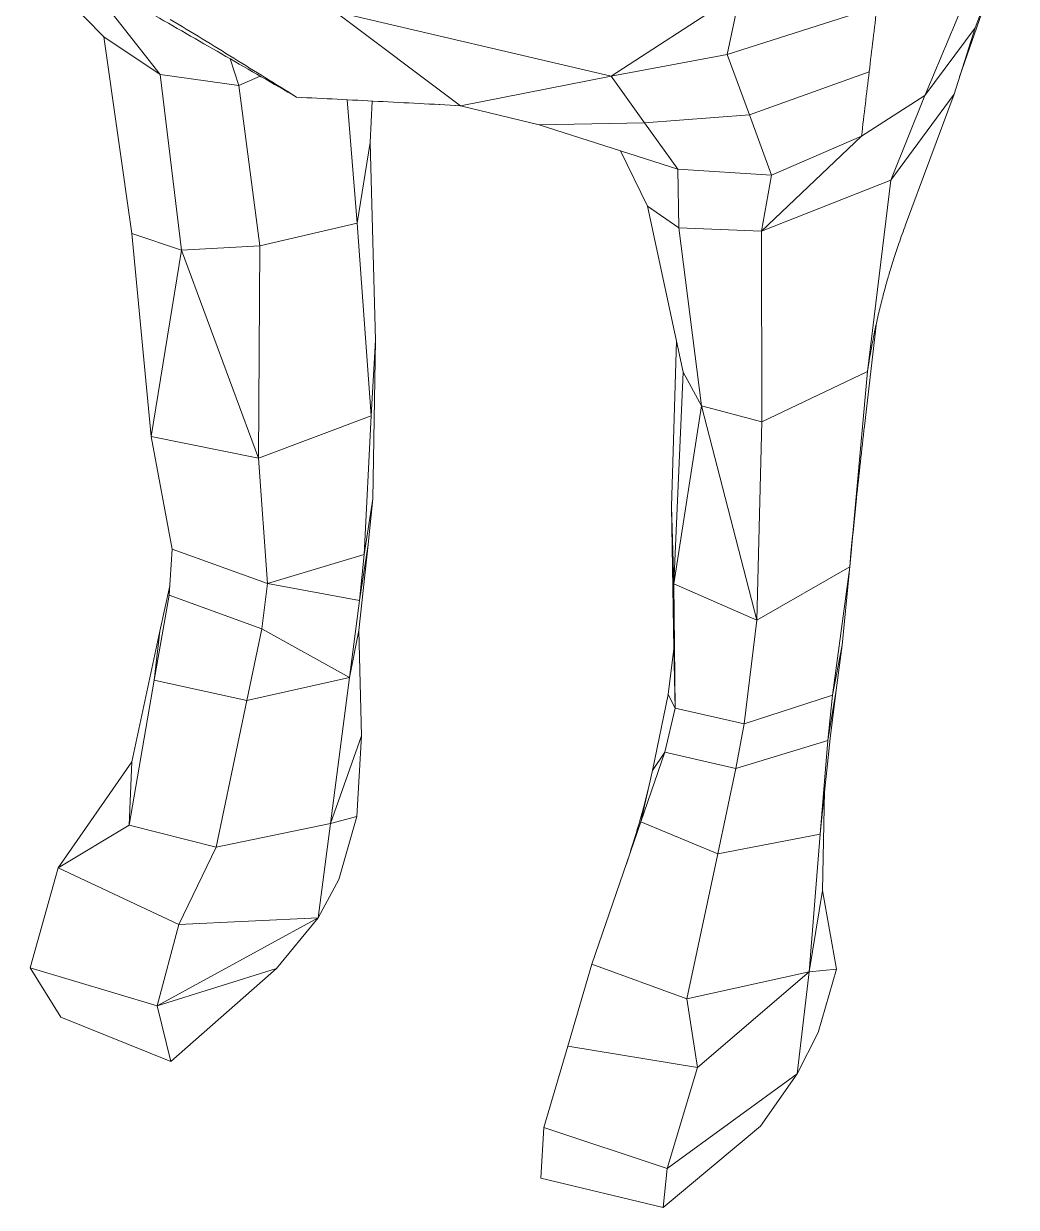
# Model space of a CAD drawing. Header units: millimetres. Extents: x -326 to 92, y 700 to 1190.
# Drawn here: x -241.4 to -84.2, y 700.2 to 887.5 of the extents above; entities that cross this region are included whole.
import ezdxf

# ---------------------------------------------------------------- set-up
doc = ezdxf.new("R2010")
doc.units = ezdxf.units.MM

msp = doc.modelspace()

# ---------------------------------------------------------------- linework, layer by layer
at = {"color": 7, "linetype": 'Continuous', "lineweight": 15}
for p, q in [((-84.22, 904.03), (-90.75, 886.83)), ((-241.39, 898.39), (-228.68, 885.41)), ((-93.2, 879.08), (-88.13, 893.73)), ((-148.37, 879.21), (-127.94, 892.47)), ((-130.03, 882.64), (-127.94, 892.47)), ((-229.12, 891.38), (-219.8, 879.49)), ((-106.29, 890.19), (-130.03, 882.64)), ((-192.1, 889.45), (-148.37, 879.21)), ((-192.1, 889.45), (-172.25, 874.53)), ((-98.73, 876.12), (-90.75, 886.83)), ((-90.75, 886.83), (-94.06, 876.36)), ((-228.68, 885.41), (-219.8, 879.49)), ((-224.26, 854.33), (-228.68, 885.41)), ((-130.03, 882.64), (-148.37, 879.21)), ((-126.49, 873.06), (-130.03, 882.64)), ((-208.68, 881.94), (-207.32, 877.75)), ((-219.8, 879.49), (-207.32, 877.75)), ((-216.42, 851.67), (-219.8, 879.49)), ((-207.32, 877.75), (-203.96, 879.22)), ((-148.37, 879.21), (-172.25, 874.53)), ((-143.07, 871.81), (-148.37, 879.21)), ((-107.52, 879.91), (-126.49, 873.06)), ((-204.02, 852.37), (-207.32, 877.75)), ((-188.58, 855.93), (-190.17, 875.47)), ((-186.52, 868.68), (-186.19, 875.27)), ((-177.3, 874.8), (-172.15, 874.5)), ((-98.73, 876.12), (-108.73, 869.73)), ((-94.06, 876.36), (-104.11, 862.73)), ((-104.11, 862.73), (-98.73, 876.12)), ((-94.06, 876.36), (-101.77, 855.65)), ((-159.77, 871.5), (-172.25, 874.53)), ((-126.49, 873.06), (-143.07, 871.81)), ((-122.98, 863.54), (-126.49, 873.06)), ((-143.07, 871.81), (-159.77, 871.5)), ((-137.83, 864.48), (-159.77, 871.5)), ((-137.83, 864.48), (-143.07, 871.81)), ((-124.57, 854.65), (-108.73, 869.73)), ((-108.73, 869.73), (-122.98, 863.54)), ((-188.58, 855.93), (-186.52, 868.68)), ((-186.52, 868.68), (-185.68, 837.44)), ((-146.87, 867.37), (-142.61, 858.63)), ((-122.98, 863.54), (-137.83, 864.48)), ((-137.83, 864.48), (-137.68, 855.19)), ((-122.98, 863.54), (-124.57, 854.65)), ((-104.11, 862.73), (-124.57, 854.65)), ((-107.77, 832.48), (-104.11, 862.73)), ((-142.61, 858.63), (-137.68, 855.19)), ((-142.61, 858.63), (-136.96, 832.34)), ((-224.26, 854.33), (-216.42, 851.67)), ((-221.18, 822.16), (-224.26, 854.33)), ((-204.02, 852.37), (-188.58, 855.93)), ((-188.58, 855.93), (-186.37, 825.44)), ((-137.68, 855.19), (-124.57, 854.65)), ((-137.68, 855.19), (-134.09, 827.03)), ((-124.57, 854.65), (-124.53, 824.49)), ((-216.42, 851.67), (-204.02, 852.37)), ((-204.02, 852.37), (-204.2, 818.77)), ((-221.18, 822.16), (-216.42, 851.67)), ((-216.42, 851.67), (-204.2, 818.77)), ((-108.26, 823.82), (-106.35, 840.2)), ((-186.37, 825.44), (-185.68, 837.44)), ((-185.68, 837.44), (-186.12, 812.3)), ((-138.81, 811.11), (-138.03, 837.33)), ((-107.77, 832.48), (-107.4, 834.83)), ((-138.47, 798.86), (-136.96, 832.34)), ((-136.96, 832.34), (-134.09, 827.03)), ((-107.77, 832.48), (-124.53, 824.49)), ((-110.61, 801.57), (-107.77, 832.48)), ((-138.47, 798.86), (-134.09, 827.03)), ((-134.09, 827.03), (-124.53, 824.49)), ((-134.09, 827.03), (-125.33, 793.1)), ((-204.2, 818.77), (-186.37, 825.44)), ((-186.37, 825.44), (-187.48, 803.49)), ((-124.53, 824.49), (-125.33, 793.1)), ((-204.2, 818.77), (-221.18, 822.16)), ((-221.18, 822.16), (-217.89, 804.37)), ((-204.2, 818.77), (-202.81, 798.9)), ((-187.48, 803.49), (-186.12, 812.3)), ((-186.12, 812.3), (-186.83, 805.11)), ((-138.81, 811.11), (-138.47, 798.86)), ((-138.45, 788.58), (-138.81, 811.11)), ((-218.36, 797.09), (-217.89, 804.37)), ((-217.89, 804.37), (-202.81, 798.9)), ((-188.35, 791.46), (-186.83, 805.11)), ((-188.2, 796.25), (-186.83, 805.11)), ((-111.79, 789.14), (-110.34, 804.34)), ((-110.61, 801.57), (-110.4, 803.76)), ((-202.81, 798.9), (-187.48, 803.49)), ((-187.48, 803.49), (-188.2, 796.25)), ((-125.33, 793.1), (-110.61, 801.57)), ((-110.61, 801.57), (-113.32, 781.27)), ((-219.81, 791.35), (-218.26, 798.53)), ((-202.81, 798.9), (-203.71, 791.76)), ((-202.81, 798.9), (-188.2, 796.25)), ((-125.33, 793.1), (-138.47, 798.86)), ((-138.22, 779.17), (-138.47, 798.86)), ((-220.71, 783.62), (-218.36, 797.09)), ((-218.36, 797.09), (-203.71, 791.76)), ((-188.2, 796.25), (-189.8, 784.03)), ((-127.3, 776.71), (-125.33, 793.1)), ((-219.81, 791.35), (-224.27, 770.68)), ((-219.81, 791.35), (-220.71, 783.62)), ((-206.07, 780.4), (-203.71, 791.76)), ((-203.71, 791.76), (-189.8, 784.03)), ((-189.8, 784.03), (-188.35, 791.46)), ((-187.88, 774.81), (-188.35, 791.46)), ((-113.32, 781.27), (-111.79, 789.14)), ((-111.79, 789.14), (-112.74, 782.03)), ((-138.45, 788.58), (-139.35, 781.34)), ((-138.45, 788.58), (-138.22, 779.17)), ((-224.71, 760.69), (-220.71, 783.62)), ((-220.71, 783.62), (-206.07, 780.4)), ((-206.07, 780.4), (-189.8, 784.03)), ((-192.82, 760.95), (-189.8, 784.03)), ((-139.35, 781.34), (-141.82, 769.31)), ((-139.35, 781.34), (-138.22, 779.17)), ((-127.3, 776.71), (-113.32, 781.27)), ((-114.08, 774.07), (-112.74, 782.03)), ((-113.32, 781.27), (-114.08, 774.07)), ((-112.74, 782.03), (-113.69, 774.39)), ((-210.89, 757.18), (-206.07, 780.4)), ((-138.22, 779.17), (-139.89, 772.21)), ((-138.22, 779.17), (-127.3, 776.71)), ((-127.3, 776.71), (-128.63, 769.62)), ((-192.82, 760.95), (-187.88, 774.81)), ((-188.65, 762.04), (-187.88, 774.81)), ((-128.63, 769.62), (-114.08, 774.07)), ((-114.08, 774.07), (-115.28, 759.25)), ((-115.13, 760.9), (-113.69, 774.39)), ((-139.89, 772.21), (-143.68, 761.19)), ((-141.82, 769.31), (-139.89, 772.21)), ((-139.89, 772.21), (-128.63, 769.62)), ((-224.27, 770.68), (-235.95, 753.94)), ((-224.27, 770.68), (-224.71, 760.69)), ((-141.82, 769.31), (-143.68, 761.19)), ((-128.63, 769.62), (-131.5, 756.15)), ((-114.93, 750.35), (-114.59, 766.03)), ((-224.71, 760.69), (-235.95, 753.94)), ((-224.71, 760.69), (-210.89, 757.18)), ((-210.89, 757.18), (-192.82, 760.95)), ((-192.82, 760.95), (-194.75, 746.02)), ((-188.65, 762.04), (-192.82, 760.95)), ((-188.65, 762.04), (-191.49, 752.07)), ((-151.44, 738.69), (-143.68, 761.19)), ((-143.68, 761.19), (-131.5, 756.15)), ((-115.28, 759.25), (-115.13, 760.9)), ((-131.5, 756.15), (-115.28, 759.25)), ((-117.04, 737.45), (-115.28, 759.25)), ((-210.89, 757.18), (-216.83, 744.95)), ((-136.37, 733.2), (-131.5, 756.15)), ((-235.95, 753.94), (-240.38, 738.08)), ((-235.95, 753.94), (-216.83, 744.95)), ((-194.75, 746.02), (-191.49, 752.07)), ((-117.04, 737.45), (-114.93, 750.35)), ((-112.69, 737.88), (-114.93, 750.35)), ((-194.75, 746.02), (-220.26, 732.07)), ((-216.83, 744.95), (-194.75, 746.02)), ((-194.75, 746.02), (-201.35, 737.97)), ((-220.26, 732.07), (-216.83, 744.95)), ((-240.38, 738.08), (-220.26, 732.07)), ((-240.38, 738.08), (-235.51, 730.27)), ((-155.24, 725.69), (-151.44, 738.69)), ((-151.44, 738.69), (-136.37, 733.2)), ((-201.35, 737.97), (-220.26, 732.07)), ((-201.35, 737.97), (-218.09, 723.26)), ((-136.37, 733.2), (-117.04, 737.45)), ((-134.73, 722.32), (-117.04, 737.45)), ((-117.04, 737.45), (-118.92, 721.32)), ((-117.04, 737.45), (-112.69, 737.88)), ((-112.69, 737.88), (-115.62, 727.88)), ((-134.73, 722.32), (-136.37, 733.2)), ((-218.09, 723.26), (-220.26, 732.07)), ((-235.51, 730.27), (-218.09, 723.26)), ((-118.92, 721.32), (-115.62, 727.88)), ((-155.24, 725.69), (-159.01, 712.81)), ((-155.24, 725.69), (-134.73, 722.32)), ((-134.73, 722.32), (-139.49, 706.34)), ((-139.49, 706.34), (-118.92, 721.32)), ((-118.92, 721.32), (-124.71, 713.05)), ((-159.01, 712.81), (-159.53, 704.79)), ((-159.01, 712.81), (-139.49, 706.34)), ((-140.16, 700.19), (-124.71, 713.05)), ((-139.49, 706.34), (-140.16, 700.19)), ((-159.53, 704.79), (-140.16, 700.19))]:
    msp.add_line(p, q, dxfattribs=at)
for points in [[(-107.52, 879.91), (-107.11, 883.32), (-106.7, 886.75), (-106.29, 890.19)], [(-92.77, 890.18), (-94.76, 885.49), (-96.75, 880.8), (-98.73, 876.12)], [(-220.6, 888.78), (-218.72, 887.7), (-214.96, 885.55), (-209.36, 882.33), (-203.76, 879.11), (-200.04, 876.96), (-198.17, 875.88)], [(-218.2, 888.19), (-216.5, 887.17), (-213.12, 885.13), (-208.1, 882.04), (-203.12, 878.95), (-199.82, 876.9), (-198.17, 875.88)], [(-108.73, 869.73), (-108.33, 873.11), (-107.93, 876.51), (-107.52, 879.91)], [(-198.17, 875.88), (-196.03, 875.77), (-191.74, 875.55), (-185.28, 875.22), (-178.79, 874.88), (-174.44, 874.65), (-172.25, 874.53)]]:
    msp.add_open_spline(points, degree=3, dxfattribs=at)
for points, knots in [([(-107.4, 834.83), (-107.19, 836.02), (-106.79, 838.25), (-106.12, 841.29), (-105.49, 843.87), (-104.89, 846.1), (-104.28, 848.2), (-103.59, 850.41), (-102.77, 852.9), (-102.12, 854.67), (-101.77, 855.65)], [0, 0, 0, 0, 0.163358, 0.305329, 0.425368, 0.53071, 0.624478, 0.722375, 0.846971, 1, 1, 1, 1]), ([(-110.4, 803.76), (-110.12, 806.64), (-109.45, 813.45), (-108.7, 820.03), (-108.26, 823.82)], [0, 0, 0, 0, 0.423089, 1, 1, 1, 1]), ([(-142.2, 767.63), (-142.76, 765.39), (-143.87, 760.88), (-145.27, 756.68), (-145.96, 754.57)], [0, 0, 0, 0, 0.5001463, 1, 1, 1, 1])]:
    msp.add_open_spline(points, degree=3, knots=knots, dxfattribs=at)

doc.saveas('drawing.dxf')
